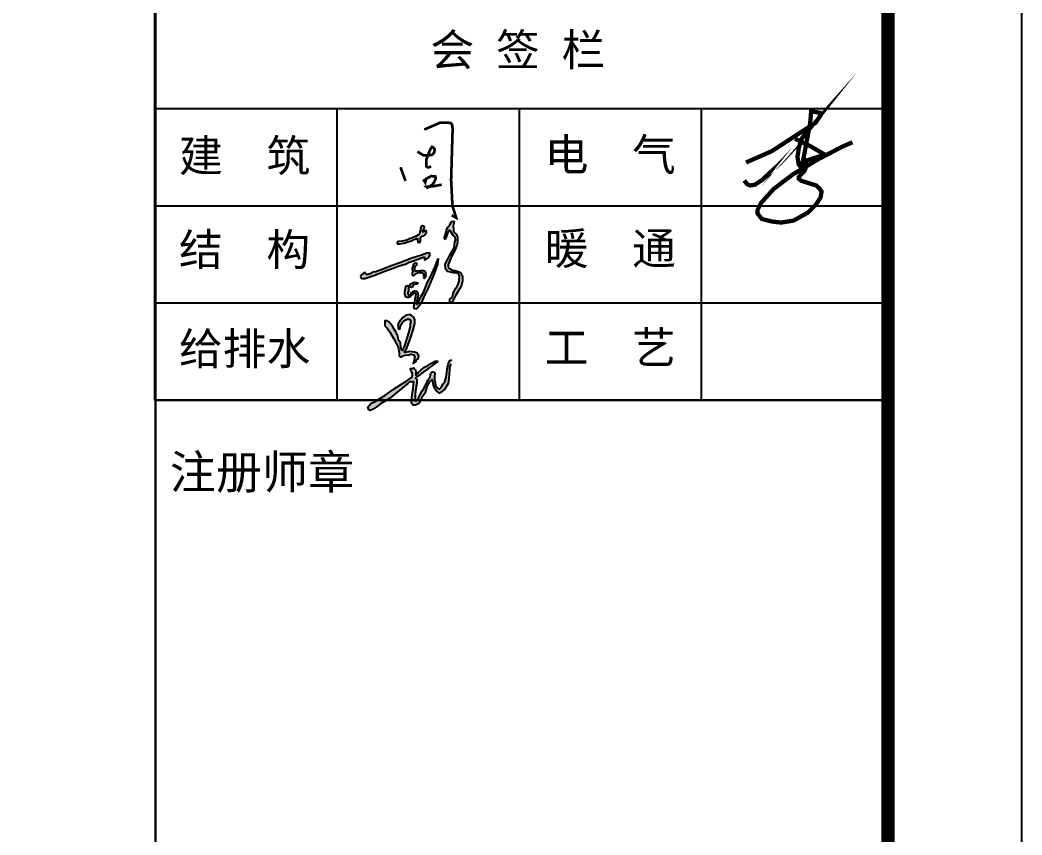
# Model space of a CAD drawing. Extents: x -17471 to 313636, y -71590 to 757901.
# Drawn here: x 118622 to 126100, y 107476 to 113562 of the extents above; entities that cross this region are included whole.
import ezdxf

# ---------------------------------------------------------------- set-up
doc = ezdxf.new("R2010")
doc.units = 0
doc.header["$LTSCALE"] = 1000
doc.header["$MEASUREMENT"] = 0
for name, color, linetype in [('PUB_TITLE', 4, 'Continuous'), ('图框', 7, 'Continuous'), ('玻璃', 155, 'Continuous')]:
    doc.layers.add(name, color=color, linetype=linetype)
doc.styles.add('宋体', font='')
doc.styles.get('宋体').set_extended_font_data('SimSun')

# ---------------------------------------------------------------- blocks, each defined once
blk = doc.blocks.new('建筑图签A1')
for points in [[(121823.4752286086, 40118.43601212373), (121815.8643213948, 40133.01253142954), (121820.3046317264, 40150.75782960655), (121829.8178970711, 40175.47471429502), (121841.8705893098, 40207.16250301061), (121858.3621171867, 40231.24535893185), (121883.1635582871, 40288.81708205865), (121887.2130741193, 40310.84224504513), (121887.6628564675, 40329.72046868598), (121886.7632917706, 40349.94728311898), (121879.1155171515, 40370.17409755198), (121861.5695814751, 40385.45698906017), (121858.4211050356, 40395.7952751564), (121856.1707185977, 40416.4711648645), (121854.8213715521, 40431.3042986123), (121856.6219756422, 40443.89000853339), (121861.1197991264, 40467.26376231296), (121854.3715892034, 40469.06142837928), (121842.6757734488, 40466.8140045535), (121828.7295712554, 40439.39516088275), (121815.2331514112, 40424.56202713402), (121804.8852080046, 40402.98662190886), (121797.2374333865, 40371.07293058654), (121789.5896587665, 40349.04845008535), (121789.5896587665, 40337.81133095642), (121795.8880863409, 40331.06905947813), (121797.2374333865, 40340.50783005545), (121807.1355944443, 40365.67924988644), (121813.4325473215, 40381.86097444223), (121822.8809260298, 40400.29012280797), (121828.4007139979, 40402.99617670105), (121834.6578500778, 40397.70623376874), (121847.6528732064, 40375.5841578832), (121855.8359625549, 40363.56149826573), (121869.3117366522, 40352.50114280825), (121872.6814175248, 40328.93629316894), (121866.4242814453, 40314.50923812577), (121861.610872969, 40270.7469209172), (121832.4458057415, 40222.06661522204), (121814.3527577654, 40185.91196075083), (121793.8707019058, 40147.71121558921), (121797.2743007918, 40113.99371583296), (121802.2469764599, 40105.71244018713), (121812.7453388809, 40093.01480268782), (121857.5008945917, 40084.73420952728), (121884.5763172698, 40083.62994844282), (121897.2837746353, 40074.24441171253), (121902.8094613869, 40058.78680398875), (121900.5988917463, 40022.35028312077), (121892.8641100507, 40000.26779137646), (121885.6808647416, 39985.36163170917), (121874.6294912375, 39970.45615452809), (121854.7387885642, 39931.81111149119), (121849.7646381985, 39901.99947464374), (121828.2163769696, 39884.88547529375), (121830.9784829984, 39870.53212865443), (121837.6087172222, 39861.14659192321), (121844.2404261432, 39861.14659192321), (121851.9752078392, 39874.94849050605), (121868.5522680967, 39910.28075029051), (121884.2400865308, 39935.25220196696), (121905.3326666271, 39967.74259329868), (121918.0755167012, 39989.25657485427), (121924.6674088244, 40023.94252113627), (121924.6674088244, 40056.43291246799), (121908.4722948889, 40085.4808483571), (121895.152838591, 40093.71980991961), (121867.2427378502, 40101.32474271396), (121852.6535681025, 40102.59211776593), (121832.9899686477, 40112.73248314859)], [(121464.9625603193, 39531.91602322646), (121460.950455422, 39560.01741275285), (121447.1704833293, 39581.23825073615), (121441.4316497431, 39612.78174889368), (121428.7943657511, 39638.58839933482), (121415.0228580185, 39663.82319786121), (121401.818462153, 39686.76325729956), (121375.9852466555, 39716.0120163709), (121360.4785458739, 39725.76282463317), (121344.4047332155, 39725.76282463317), (121344.4047332155, 39711.42620391306), (121344.4047332155, 39687.91062684451), (121361.6296983333, 39671.85111894925), (121383.4169515069, 39638.88898816054), (121412.8136610137, 39592.08877421544), (121428.4303984302, 39559.0569947986), (121444.8089279146, 39528.83682061733), (121452.4945634552, 39489.08578121849), (121452.4945634552, 39474.63185754047), (121451.5888773287, 39465.14864664805), (121459.7315881127, 39457.4689687118), (121467.8658345374, 39457.91985195038), (121483.694180862, 39466.95584532247), (121498.9554153094, 39468.48078375683), (121523.8998733978, 39472.31512414944), (121539.8890424878, 39475.50796399732), (121560.990682798, 39471.03578878009), (121569.311145063, 39461.45360351727), (121560.9906827966, 39419.92102546246), (121556.8770056264, 39407.37694055029), (121578.3002914782, 39422.83527079132), (121581.8722498463, 39437.89770355542), (121592.5796605954, 39442.25624153484), (121597.7429179521, 39464.45216034447), (121587.4248675951, 39484.66492604279), (121566.7887668819, 39491.79841208738), (121528.707627784, 39497.34830821958), (121497.3641163218, 39488.23166906555), (121490.2201995859, 39493.38566771802), (121507.2789116139, 39517.03061342985), (121526.6423248434, 39569.80487818551), (121542.6399582783, 39619.34704872501), (121555.4380650506, 39658.50424193033), (121569.0487500178, 39705.13216715214), (121569.0487500178, 39734.37726050523), (121558.1381947184, 39755.19853529149), (121544.2397216368, 39766.10037881509), (121530.3497129115, 39772.54470999074), (121510.0014003115, 39768.58206948918), (121496.6107886084, 39763.12748201006), (121478.2515997449, 39750.23881966063), (121468.3229098343, 39737.84869487677), (121459.8924108814, 39727.43805748504), (121447.9830615344, 39709.09847336915), (121442.024154685, 39694.22665791028), (121443.5138813974, 39677.37535506115), (121443.5138813974, 39667.95812707861), (121457.2430673535, 39662.70148833842), (121463.0665445025, 39695.31171025802), (121476.4740849161, 39712.77885363159), (121496.8054688061, 39730.78119174392), (121511.1186953457, 39737.72406048422), (121521.7499268884, 39737.72406048422), (121527.0655426579, 39737.31716585253), (121534.0147791975, 39732.41610170063), (121537.6967741991, 39720.97539772001), (121533.6084900955, 39706.26853954234), (121533.6084900955, 39683.39079729934), (121522.2239308427, 39635.23793364038), (121500.7921806383, 39570.16778421123), (121488.4342204044, 39534.24375377224), (121474.7473562281, 39505.0609776117), (121469.2455246183, 39507.33005667758)], [(121838.5199979045, 39403.39597146214), (121844.5296908924, 39434.34195768554), (121830.0471772249, 39429.20995333698), (121818.3748298571, 39401.21853532643), (121809.038644834, 39365.29817060568), (121808.5731052333, 39339.17260275223), (121802.6057340303, 39304.41427044757), (121791.4327836828, 39269.15740056616), (121780.843873925, 39254.17194787414), (121766.4121463927, 39226.67173599359), (121753.3431802304, 39215.48030079529), (121743.5414556102, 39220.37403351255), (121735.3733517588, 39225.97158397083), (121724.0649717101, 39243.72831901909), (121719.8581866198, 39264.17569062766), (121715.0419678711, 39276.20290939417), (121715.642937168, 39308.67749976926), (121718.0468143658, 39331.53324770835), (121714.432534215, 39342.35811116733), (121699.382908673, 39343.56046647207), (121689.1495018797, 39333.93795831782), (121683.8508148217, 39307.5484588137), (121665.9740942703, 39282.03873148375), (121658.3138517956, 39262.05690597557), (121634.3089372637, 39214.79481164274), (121624.5156769985, 39202.65028992389), (121610.3294158014, 39179.7065647645), (121593.781599191, 39143.26566816867), (121588.7114497568, 39135.50534445421), (121580.949635006, 39129.43491645158), (121574.5336529152, 39127.40777473432), (121569.1249292255, 39129.43491645251), (121571.1563747437, 39157.17339995411), (121571.1563747423, 39176.36709621549), (121573.2216776856, 39202.41201829445), (121580.3909874903, 39244.72172843014), (121583.4974062615, 39266.430106828), (121582.7186854789, 39286.58788676468), (121574.4828667785, 39296.43400368002), (121583.8698379393, 39306.82631248702), (121598.9533209126, 39316.07858318743), (121631.8712026435, 39342.79433153943), (121656.2146914336, 39358.89416232054), (121677.815728771, 39376.02405970731), (121694.2789018149, 39388.01095556375), (121708.3381976546, 39399.31602800266), (121727.1967835524, 39412.67756789923), (121736.4567893664, 39417.12774881256), (121738.1835180554, 39424.23924055231), (121730.3624528134, 39425.21432137956), (121721.567986595, 39425.21432137863), (121709.3454560661, 39420.33158581239), (121688.336923671, 39408.1247468982), (121664.8737280304, 39392.9889998315), (121641.9014648856, 39378.34445880634), (121626.7502670693, 39368.09144725744), (121615.5096018794, 39358.81351653953), (121594.0101368087, 39339.7737804018), (121575.6424835944, 39320.67539279443), (121576.3111677426, 39328.27442495153), (121576.3111677417, 39339.43286869303), (121572.5868509607, 39358.65222497471), (121565.1466817544, 39367.94848428109), (121560.7960026036, 39375.38989058696), (121547.900528165, 39370.33450196312), (121535.9785098666, 39368.56799052004), (121538.4585662666, 39351.83032490873), (121545.2893018196, 39341.29505312444), (121550.249414626, 39327.03541246709), (121549.0051542469, 39304.09901874606), (121541.7681295881, 39300.68257013802), (121519.836982368, 39283.78361295164), (121506.0570102665, 39273.76887304523), (121477.2358769933, 39258.1199254999), (121407.5826888354, 39211.7632633634), (121343.6260124319, 39167.42641150021), (121267.7176649342, 39120.74716623594), (121240.1661851029, 39107.2353319265), (121218.6243982636, 39081.20873844252), (121225.6328852982, 39060.18951491547), (121234.6558891372, 39054.6872731112), (121257.6958670476, 39065.69542244171), (121279.2545825848, 39081.07310688124), (121311.8169613774, 39105.47212186363), (121353.5462381341, 39130.89020624851), (121378.9900931525, 39146.13959061076), (121424.7822608622, 39183.75718249754), (121477.2951274761, 39225.50603786018), (121515.4270526902, 39258.56714299881), (121529.0969881774, 39270.06649847981), (121549.6551271449, 39270.06396623981), (121560.0257461774, 39269.34801787046), (121558.586805603, 39248.50474876073), (121555.7089244523, 39221.91363481526), (121552.8310433039, 39206.09973000363), (121548.5142215774, 39174.47558604088), (121546.3558107163, 39149.32143330016), (121544.9168701419, 39110.50881755632), (121557.1478650281, 39095.41705905367), (121574.4151519286, 39094.69857844525), (121599.5966119864, 39107.63489512169), (121608.2302554385, 39128.47816421558), (121621.9001908894, 39152.91383634043), (121642.0453589442, 39183.10101907142), (121658.7455339702, 39231.64244877455), (121675.9704990857, 39268.18598545716), (121699.1712997654, 39286.29096365721), (121706.4167887764, 39256.59865278565), (121712.9428075026, 39224.01042516623), (121725.9948449517, 39208.80136370846), (121739.7663526866, 39195.04026061763), (121752.818390138, 39185.6266983552), (121771.2283651405, 39197.13705096395), (121790.7894926006, 39212.07851505467), (121802.2925528432, 39232.76782402769), (121816.6734942356, 39256.90290732217), (121821.2781040766, 39292.53368036357), (121828.201947547, 39363.13906306029), (121828.201947547, 39378.17217008584)]]:
    blk.add_hatch(color=256).paths.add_polyline_path(points)
h = blk.add_hatch(color=256)
h.paths.add_polyline_path([(121294.9534942238, 40077.54013541529), (121338.0786939482, 40092.97442284507), (121413.792776987, 40120.35098131282), (121452.3746458082, 40137.35773859175), (121499.468173766, 40149.82770785132), (121526.1369592473, 40164.00118611754), (121558.4747850657, 40174.77118796764), (121578.3326235157, 40182.14125500341), (121613.6507448214, 40194.80247059466), (121630.7469507591, 40201.55629944337), (121640.2952344157, 40203.54313635176), (121641.8825657112, 40193.21229274852), (121637.5093060215, 40182.88144914435), (121646.2558254004, 40180.49795317465), (121651.4308493668, 40182.48479008304), (121666.1460583615, 40192.81563368627), (121674.495744918, 40203.93979541307), (121683.2422642987, 40219.83449068108), (121675.6862433883, 40233.74234903885), (121658.1932046283, 40230.9621940069), (121618.817670159, 40217.05433564821), (121545.6384580121, 40192.41897462496), (121456.4158617058, 40159.36169173197), (121400.4138417863, 40137.87835361065), (121317.9050089978, 40107.39935461992), (121270.3984509273, 40089.91448150763), (121263.7413778431, 40091.37716179901), (121240.3282412435, 40078.66282222421), (121224.5440132148, 40075.1035154639), (121221.0777999787, 40071.95857575817), (121202.1998956492, 40072.01878293791), (121200.6287616123, 40080.53632797209), (121197.0410689414, 40086.36579954346), (121187.1769387522, 40083.00128071384), (121182.0100134131, 40078.07137523034), (121165.8613470779, 40065.29682847766), (121163.1726022302, 40057.67530793046), (121165.634585463, 40047.36571391953), (121174.6078664567, 40041.3131216271), (121196.3688827301, 40041.3131216271), (121255.0434502386, 40060.81670603716)])
h.paths.add_polyline_path([(121616.1370239435, 40353.03756191024), (121623.9845954985, 40356.83769738769), (121634.9096460934, 40359.93305471075), (121642.6681327289, 40365.3764920151), (121648.9526688759, 40369.35724902993), (121651.2607781566, 40375.01672385914), (121655.4558680071, 40380.25120683761), (121656.7111555119, 40391.77556922568), (121649.7949262983, 40401.20330514388), (121643.0811628108, 40397.84941111134), (121636.5860623079, 40390.30934733526), (121629.661734466, 40385.69818574098), (121625.758195261, 40393.84740450421), (121629.0705345445, 40398.60731324648), (121632.8040025397, 40405.85342432374), (121637.3554320685, 40414.13722384071), (121639.8417111877, 40421.17438059115), (121639.8417111877, 40428.2150789397), (121637.7765607787, 40433.18394201064), (121626.7867211504, 40434.42704317813), (121619.5384481461, 40433.59830906616), (121617.0521690263, 40429.6635928359), (121614.5658899047, 40422.83184881324), (121611.869046431, 40416.20551752021), (121610.8324219114, 40406.06237865148), (121609.3827673094, 40397.77857913451), (121606.0704280268, 40384.94382520394), (121604.4102090709, 40375.83129157593), (121598.8140563923, 40368.37976776996), (121591.5657833875, 40365.68815270627), (121579.3368535135, 40357.40435319023), (121552.2307420657, 40345.88707400022), (121528.5179561893, 40337.29515539111), (121513.786549937, 40330.58736732604), (121499.1928203781, 40324.69060537872), (121474.6458757115, 40319.29675045611), (121447.3696930516, 40317.34887113424), (121436.4608397135, 40313.06707822533), (121438.0157764931, 40301.7764613554), (121455.1605742029, 40299.82858203353), (121489.4015778513, 40305.27910253593), (121516.8316344623, 40314.62184008399), (121544.2535924446, 40322.71793486552), (121561.0825436222, 40332.05713081454), (121577.6766345571, 40338.29034464435), (121585.9777293392, 40341.78236102873), (121589.5735206404, 40338.14159749636), (121588.7150659608, 40329.56030368341), (121590.43197532, 40318.83634261695), (121595.153476059, 40310.89961977956), (121600.8873054315, 40309.7556833774), (121608.3542414205, 40313.12020220702), (121611.2454519933, 40319.61549434533), (121611.2454519933, 40332.84336573911), (121611.6179889287, 40344.71834640672)])
h.paths.add_polyline_path([(121568.7276494512, 40095.11354849768), (121567.8853920293, 40107.33206424491), (121567.6424331567, 40123.58800258582), (121574.6801418071, 40133.77718223912), (121587.071044262, 40146.15152833053), (121585.1273732879, 40154.88511089051), (121570.0720218751, 40157.07027732955), (121559.6247903924, 40148.33669477051), (121553.3159583579, 40130.62515933534), (121548.9426986678, 40115.33961905727), (121550.1008026223, 40091.75611286705), (121548.5701617319, 40079.25072762092), (121546.7398715648, 40069.48653981836), (121553.4617336802, 40064.91079421157), (121562.3135352391, 40064.91079421157), (121573.3033748674, 40073.45313043801), (121581.5477792458, 40082.30004415849), (121595.8985499335, 40085.96205728316), (121616.047939023, 40086.57121227217), (121623.3771983176, 40084.4356282158), (121631.9293506015, 40079.55530511403), (121635.5899309344, 40068.57280733717), (121632.8444956844, 40056.67657707819), (121635.5899309344, 40045.38950180729), (121641.6962972428, 40044.47222772708), (121649.333304442, 40049.35255082791), (121652.6942354995, 40069.18196232432), (121648.1104114549, 40090.84238038493), (121634.3670379478, 40099.08013911733), (121610.5570685235, 40098.77556162329), (121581.5477792458, 40097.55371004903)], flags=17)
h.paths.add_polyline_path([(121559.001195956, 39993.96194611026), (121568.0068714661, 39996.56856280287), (121589.3548576557, 39999.17517949642), (121589.8326767697, 40010.0762205003), (121580.8189026313, 40012.92012431101), (121563.9818528239, 40013.15741142818), (121556.6282976405, 40010.0762205003), (121544.2940855897, 40003.91383864639), (121533.6200924949, 40000.8326477185), (121530.5345148249, 39991.82990365197), (121534.0898129805, 39979.97971417756), (121539.783149207, 39973.81733232272), (121548.5620631021, 39974.52919367516), (121550.9349614163, 39981.63718240151)], flags=17)
h.paths.add_polyline_path([(121516.7749440591, 39933.9743461935), (121522.3063077042, 39950.12757817005), (121522.3063077042, 39971.80924582203), (121519.755239551, 39986.68750224264), (121508.2713835505, 39990.08743705881), (121501.8896638541, 39983.28756742647), (121499.3304970725, 39965.85935989303), (121494.6575881084, 39945.45266779793), (121494.6575881084, 39925.04951729999), (121501.735789903, 39905.56009928418), (121506.4248961257, 39899.11793112756), (121522.8327185926, 39900.29020031916), (121534.5514348368, 39905.56009928418), (121543.9215486534, 39918.43735240215), (121553.2997610993, 39924.8795205597), (121560.3293711208, 39930.14587792569), (121568.533282354, 39937.17240987999), (121578.4945960916, 39927.80488114154), (121576.7371935877, 39906.14446308186), (121570.8818847798, 39891.50703537652), (121569.7075835662, 39865.74898754341), (121564.4353760513, 39842.33193649539), (121560.3293711208, 39827.11014499424), (121565.0184773435, 39814.81371407399), (121577.3202948789, 39813.64498648142), (121590.8045122572, 39825.3535120059), (121613.0676435302, 39852.2838290306), (121636.5050760186, 39904.97219389213), (121667.2312746551, 39972.29444485439), (121710.4455592968, 40071.92670136971), (121737.0414571143, 40148.97772414704), (121741.6900701923, 40191.49107574766), (121721.0871578753, 40131.70888855962), (121687.2591843102, 40060.20400945006), (121663.5463984343, 40014.00031193534), (121632.2209012476, 39938.06135116985), (121615.5053308764, 39910.65645990988), (121595.2587582371, 39868.31664664952), (121582.8840530403, 39848.08349289281), (121584.0097624795, 39866.44314090164), (121588.5045016049, 39894.54572711793), (121594.133048798, 39914.02806193662), (121592.2541668573, 39929.01610791964), (121584.7548363525, 39945.50225018059), (121575.0688760015, 39951.8310871767), (121564.0061487113, 39950.12757817005), (121547.4120577769, 39939.07779001632), (121539.7507546893, 39928.02446026356), (121528.6880274005, 39914.42117939984), (121518.054527449, 39917.39612236434)])
for p, q in [((121828.7295712554, 40439.39516088275), (121842.6757734488, 40466.81400455257)), ((121842.6757734488, 40466.81400455257), (121854.3715892034, 40469.06142837928)), ((121854.3715892034, 40469.06142837928), (121861.1197991264, 40467.26376231202)), ((121861.1197991264, 40467.26376231202), (121856.6219756422, 40443.89000853432)), ((121606.0704280268, 40384.94382520301), (121604.4102090709, 40375.831291575)), ((121609.3827673099, 40397.77857913451), (121606.0704280268, 40384.94382520301)), ((121610.8324219114, 40406.06237865148), (121609.3827673099, 40397.77857913451)), ((121611.869046431, 40416.20551752021), (121610.8324219114, 40406.06237865148)), ((121614.5658899052, 40422.83184881417), (121611.869046431, 40416.20551752021)), ((121617.0521690263, 40429.66359283497), (121614.5658899052, 40422.83184881417)), ((121619.5384481461, 40433.59830906616), (121617.0521690263, 40429.66359283497)), ((121626.7867211504, 40434.4270431772), (121619.5384481461, 40433.59830906616)), ((121625.758195261, 40393.84740450421), (121629.0705345445, 40398.60731324648)), ((121629.661734466, 40385.69818574098), (121625.758195261, 40393.84740450421)), ((121637.7765607787, 40433.18394201064), (121626.7867211504, 40434.4270431772)), ((121629.0705345445, 40398.60731324648), (121632.8040025397, 40405.85342432374)), ((121636.5860623079, 40390.30934733526), (121629.661734466, 40385.69818574098)), ((121632.8040025397, 40405.85342432374), (121637.3554320685, 40414.13722384071)), ((121643.0811628108, 40397.84941111134), (121636.5860623079, 40390.30934733526)), ((121637.3554320685, 40414.13722384071), (121639.8417111877, 40421.17438059115)), ((121639.8417111877, 40428.2150789397), (121637.7765607787, 40433.18394201064)), ((121639.8417111877, 40421.17438059115), (121639.8417111877, 40428.2150789397)), ((121649.7949262983, 40401.20330514295), (121643.0811628108, 40397.84941111134)), ((121656.7111555119, 40391.77556922568), (121649.7949262983, 40401.20330514295)), ((121655.4558680071, 40380.25120683761), (121656.7111555119, 40391.77556922568)), ((121797.2374333865, 40371.07293058561), (121804.8852080046, 40402.98662190793)), ((121804.8852080046, 40402.98662190793), (121815.2331514112, 40424.56202713402)), ((121813.4325473211, 40381.8609744413), (121807.1355944439, 40365.67924990041)), ((121822.8809260298, 40400.29012280797), (121813.4325473211, 40381.8609744413)), ((121815.2331514112, 40424.56202713402), (121828.7295712554, 40439.39516088275)), ((121828.4007139979, 40402.99617670105), (121822.8809260298, 40400.29012280797)), ((121834.6578500778, 40397.70623376874), (121828.4007139979, 40402.99617670105)), ((121847.6528732055, 40375.5841578832), (121834.6578500778, 40397.70623376874)), ((121856.6219756422, 40443.89000853432), (121854.8213715521, 40431.3042986123)), ((121854.8213715521, 40431.3042986123), (121856.1707185977, 40416.47116486357)), ((121856.1707185977, 40416.47116486357), (121858.4211050356, 40395.7952751564)), ((121858.4211050356, 40395.7952751564), (121861.5695814751, 40385.45698906017)), ((121861.5695814751, 40385.45698906017), (121879.1155171515, 40370.17409755198)), ((121447.3696930516, 40317.34887113424), (121436.4608397135, 40313.06707822533)), ((121436.4608397135, 40313.06707822533), (121438.0157764931, 40301.7764613554)), ((121474.6458757115, 40319.29675045611), (121447.3696930516, 40317.34887113424)), ((121499.1928203781, 40324.69060537872), (121474.6458757115, 40319.29675045611)), ((121489.4015778513, 40305.27910253593), (121516.8316344623, 40314.62184008305)), ((121513.786549937, 40330.58736732604), (121499.1928203781, 40324.69060537872)), ((121528.5179561889, 40337.29515539018), (121513.786549937, 40330.58736732604)), ((121516.8316344623, 40314.62184008305), (121544.2535924446, 40322.71793486552)), ((121552.2307420648, 40345.88707399929), (121528.5179561889, 40337.29515539018)), ((121544.2535924446, 40322.71793486552), (121561.0825436222, 40332.05713081361)), ((121579.3368535135, 40357.40435319023), (121552.2307420648, 40345.88707399929)), ((121561.0825436222, 40332.05713081361), (121577.6766345575, 40338.29034464435)), ((121577.6766345575, 40338.29034464435), (121585.9777293392, 40341.7823610278)), ((121591.5657833875, 40365.68815270627), (121579.3368535135, 40357.40435319023)), ((121585.9777293392, 40341.7823610278), (121589.5735206404, 40338.14159749636)), ((121589.5735206404, 40338.14159749636), (121588.7150659608, 40329.56030368341)), ((121588.7150659608, 40329.56030368341), (121590.43197532, 40318.83634261602)), ((121590.43197532, 40318.83634261602), (121595.153476059, 40310.89961977956)), ((121598.8140563923, 40368.37976776903), (121591.5657833875, 40365.68815270627)), ((121595.153476059, 40310.89961977956), (121600.8873054315, 40309.7556833774)), ((121604.4102090709, 40375.831291575), (121598.8140563923, 40368.37976776903)), ((121600.8873054315, 40309.7556833774), (121608.3542414205, 40313.12020220609)), ((121608.3542414205, 40313.12020220609), (121611.2454519933, 40319.61549434533)), ((121611.2454519933, 40332.84336574098), (121611.6179889287, 40344.71834640672)), ((121611.2454519933, 40319.61549434533), (121611.2454519933, 40332.84336574098)), ((121611.6179889287, 40344.71834640672), (121616.1370239435, 40353.03756191024)), ((121616.1370239435, 40353.03756191024), (121623.9845954985, 40356.83769738769)), ((121623.9845954985, 40356.83769738769), (121634.9096460934, 40359.93305470982)), ((121634.9096460934, 40359.93305470982), (121642.6681327289, 40365.3764920151)), ((121642.6681327289, 40365.3764920151), (121648.9526688759, 40369.357249029)), ((121648.9526688759, 40369.357249029), (121651.2607781566, 40375.01672385914)), ((121651.2607781566, 40375.01672385914), (121655.4558680071, 40380.25120683761)), ((121789.5896587665, 40349.04845008535), (121797.2374333865, 40371.07293058561)), ((121789.5896587665, 40337.81133095549), (121789.5896587665, 40349.04845008535)), ((121795.8880863409, 40331.06905947813), (121789.5896587665, 40337.81133095549)), ((121797.2374333865, 40340.50783005545), (121795.8880863409, 40331.06905947813)), ((121807.1355944439, 40365.67924990041), (121797.2374333865, 40340.50783005545)), ((121855.8359625549, 40363.56149826573), (121847.6528732055, 40375.5841578832)), ((121869.3117366522, 40352.50114280825), (121855.8359625549, 40363.56149826573)), ((121861.610872969, 40270.7469209172), (121866.4242814453, 40314.50923812577)), ((121866.4242814453, 40314.50923812577), (121872.6814175248, 40328.93629316894)), ((121872.6814175248, 40328.93629316894), (121869.3117366522, 40352.50114280825)), ((121879.1155171515, 40370.17409755198), (121886.7632917706, 40349.94728311898)), ((121887.2130741188, 40310.8422450442), (121883.1635582871, 40288.81708205865)), ((121886.7632917706, 40349.94728311898), (121887.6628564675, 40329.72046868505)), ((121887.6628564675, 40329.72046868505), (121887.2130741188, 40310.8422450442)), ((121438.0157764931, 40301.7764613554), (121455.1605742029, 40299.82858203353)), ((121455.1605742029, 40299.82858203353), (121489.4015778513, 40305.27910253593)), ((121675.6862433883, 40233.74234903885), (121658.1932046288, 40230.96219400597)), ((121683.2422642987, 40219.83449068108), (121675.6862433883, 40233.74234903885)), ((121832.4458057415, 40222.06661522111), (121861.610872969, 40270.7469209172)), ((121883.1635582871, 40288.81708205865), (121858.3621171867, 40231.24535893092)), ((121456.4158617076, 40159.36169173197), (121400.4138417873, 40137.87835360972)), ((121545.6384580131, 40192.41897462403), (121456.4158617076, 40159.36169173197)), ((121499.468173766, 40149.82770785132), (121526.1369592473, 40164.00118611661)), ((121526.1369592473, 40164.00118611661), (121558.4747850657, 40174.77118796764)), ((121618.8176701604, 40217.05433564821), (121545.6384580131, 40192.41897462403)), ((121558.4747850657, 40174.77118796764), (121578.332623512, 40182.14125500155)), ((121570.0720218751, 40157.07027732955), (121559.6247903924, 40148.33669477051)), ((121585.1273732879, 40154.88511089051), (121570.0720218751, 40157.07027732955)), ((121578.332623512, 40182.14125500155), (121613.6507448223, 40194.80247059373)), ((121613.6507448223, 40194.80247059373), (121630.7469507591, 40201.55629944337)), ((121658.1932046288, 40230.96219400597), (121618.8176701604, 40217.05433564821)), ((121630.7469507591, 40201.55629944337), (121640.2952344157, 40203.54313635176)), ((121641.8825657112, 40193.21229274852), (121637.5093060215, 40182.88144914435)), ((121637.5093060215, 40182.88144914435), (121646.2558254004, 40180.49795317465)), ((121640.2952344157, 40203.54313635176), (121641.8825657112, 40193.21229274852)), ((121646.2558254004, 40180.49795317465), (121651.4308493668, 40182.48479008304)), ((121651.4308493668, 40182.48479008304), (121666.1460583615, 40192.81563368627)), ((121666.1460583615, 40192.81563368627), (121674.495744918, 40203.93979541307)), ((121674.495744918, 40203.93979541307), (121683.2422642987, 40219.83449068108)), ((121721.0871578753, 40131.70888855869), (121741.6900701923, 40191.49107574673)), ((121741.6900701923, 40191.49107574673), (121737.0414571143, 40148.97772414704)), ((121793.8707019058, 40147.71121558921), (121814.3527577654, 40185.91196074804)), ((121814.3527577654, 40185.91196074804), (121832.4458057415, 40222.06661522111)), ((121829.8178970697, 40175.47471429502), (121820.3046317264, 40150.75782960655)), ((121841.8705893098, 40207.16250301061), (121829.8178970697, 40175.47471429502)), ((121858.3621171867, 40231.24535893092), (121841.8705893098, 40207.16250301061)), ((121187.1769387522, 40083.00128071384), (121182.0100134141, 40078.07137523034)), ((121197.0410689414, 40086.36579954346), (121187.1769387522, 40083.00128071384)), ((121200.6287616123, 40080.53632797209), (121197.0410689414, 40086.36579954346)), ((121263.7413778431, 40091.37716179901), (121240.3282412435, 40078.66282222421)), ((121270.3984509273, 40089.91448150763), (121263.7413778431, 40091.37716179901)), ((121317.9050089689, 40107.39935462085), (121270.3984509273, 40089.91448150763)), ((121294.9534942247, 40077.54013541529), (121338.0786939454, 40092.97442284228)), ((121400.4138417873, 40137.87835360972), (121317.9050089689, 40107.39935462085)), ((121338.0786939454, 40092.97442284228), (121413.792776987, 40120.35098131282)), ((121413.792776987, 40120.35098131282), (121452.3746458082, 40137.35773859175)), ((121452.3746458082, 40137.35773859175), (121499.468173766, 40149.82770785132)), ((121550.1008026223, 40091.75611286705), (121548.5701617319, 40079.25072761999)), ((121553.3159583579, 40130.62515933534), (121548.9426986678, 40115.33961905727)), ((121548.9426986678, 40115.33961905727), (121550.1008026223, 40091.75611286705)), ((121559.6247903924, 40148.33669477051), (121553.3159583579, 40130.62515933534)), ((121567.6424331567, 40123.58800258582), (121574.6801418071, 40133.77718223912)), ((121567.8853920293, 40107.33206424398), (121567.6424331567, 40123.58800258582)), ((121568.7276494512, 40095.11354849768), (121567.8853920293, 40107.33206424398)), ((121581.5477792458, 40097.5537100481), (121568.7276494512, 40095.11354849768)), ((121573.3033748674, 40073.45313043801), (121581.5477792458, 40082.30004415849)), ((121574.6801418071, 40133.77718223912), (121587.071044262, 40146.15152833053)), ((121610.5570685235, 40098.77556162329), (121581.5477792458, 40097.5537100481)), ((121581.5477792458, 40082.30004415849), (121595.8985499335, 40085.96205728316)), ((121587.071044262, 40146.15152833053), (121585.1273732879, 40154.88511089051)), ((121595.8985499335, 40085.96205728316), (121616.047939023, 40086.57121227124)), ((121634.3670379478, 40099.0801391164), (121610.5570685235, 40098.77556162329)), ((121616.047939023, 40086.57121227124), (121623.3771983176, 40084.43562821487)), ((121623.3771983176, 40084.43562821487), (121631.9293506015, 40079.55530511403)), ((121648.1104114549, 40090.84238038493), (121634.3670379478, 40099.0801391164)), ((121652.6942354995, 40069.18196232525), (121648.1104114549, 40090.84238038493)), ((121687.2591843102, 40060.20400945006), (121721.0871578753, 40131.70888855869)), ((121737.0414571143, 40148.97772414704), (121710.4455592968, 40071.92670136971)), ((121797.2743007918, 40113.99371583296), (121793.8707019058, 40147.71121558921)), ((121802.2469764599, 40105.71244018619), (121797.2743007918, 40113.99371583296)), ((121812.7453388809, 40093.01480268782), (121802.2469764599, 40105.71244018619)), ((121857.5008945917, 40084.73420952728), (121812.7453388809, 40093.01480268782)), ((121820.3046317264, 40150.75782960655), (121815.8643213948, 40133.01253142861)), ((121815.8643213948, 40133.01253142861), (121823.4752286086, 40118.43601212279)), ((121823.4752286086, 40118.43601212279), (121832.9899686477, 40112.73248314859)), ((121832.9899686477, 40112.73248314859), (121852.6535681025, 40102.592117765)), ((121852.6535681025, 40102.592117765), (121867.2427378502, 40101.32474271396)), ((121884.5763172698, 40083.62994844282), (121857.5008945917, 40084.73420952728)), ((121867.2427378502, 40101.32474271396), (121895.152838591, 40093.71980991961)), ((121897.2837746353, 40074.2444117116), (121884.5763172698, 40083.62994844282)), ((121895.152838591, 40093.71980991961), (121908.4722948889, 40085.48084835616)), ((121908.4722948889, 40085.48084835616), (121924.6674088244, 40056.43291246799)), ((121165.8613470779, 40065.29682847673), (121163.1726022302, 40057.67530793046)), ((121163.1726022302, 40057.67530793046), (121165.634585463, 40047.36571391953)), ((121165.634585463, 40047.36571391953), (121174.6078664567, 40041.31312162617)), ((121182.0100134141, 40078.07137523034), (121165.8613470779, 40065.29682847673)), ((121174.6078664567, 40041.31312162617), (121196.3688827301, 40041.31312162617)), ((121196.3688827301, 40041.31312162617), (121255.0434502386, 40060.81670603716)), ((121202.1998956492, 40072.01878293698), (121200.6287616123, 40080.53632797209)), ((121221.0777999787, 40071.95857575817), (121202.1998956492, 40072.01878293698)), ((121224.5440132148, 40075.1035154639), (121221.0777999787, 40071.95857575817)), ((121240.3282412435, 40078.66282222421), (121224.5440132148, 40075.1035154639)), ((121255.0434502386, 40060.81670603716), (121294.9534942247, 40077.54013541529)), ((121544.2940855897, 40003.91383864546), (121556.6282976414, 40010.0762205003)), ((121548.5701617319, 40079.25072761999), (121546.7398715648, 40069.48653981836)), ((121546.7398715648, 40069.48653981836), (121553.4617336802, 40064.91079421157)), ((121553.4617336802, 40064.91079421157), (121562.3135352391, 40064.91079421157)), ((121556.6282976414, 40010.0762205003), (121563.9818528239, 40013.15741142818)), ((121562.3135352391, 40064.91079421157), (121573.3033748674, 40073.45313043801)), ((121563.9818528239, 40013.15741142818), (121580.8189026313, 40012.92012431008)), ((121580.8189026313, 40012.92012431008), (121589.8326767697, 40010.0762205003)), ((121589.8326767697, 40010.0762205003), (121589.3548576557, 39999.17517949549)), ((121631.9293506015, 40079.55530511403), (121635.5899309344, 40068.57280733717)), ((121632.2209012476, 39938.06135116985), (121663.5463984343, 40014.0003119344)), ((121635.5899309344, 40068.57280733717), (121632.8444956844, 40056.67657707819)), ((121632.8444956844, 40056.67657707819), (121635.5899309344, 40045.38950180729)), ((121635.5899309344, 40045.38950180729), (121641.6962972428, 40044.47222772708)), ((121641.6962972428, 40044.47222772708), (121649.333304442, 40049.35255082791)), ((121649.333304442, 40049.35255082791), (121652.6942354995, 40069.18196232525)), ((121663.5463984343, 40014.0003119344), (121687.2591843102, 40060.20400945006)), ((121710.4455592968, 40071.92670136971), (121667.2312746546, 39972.29444485345)), ((121892.8641100507, 40000.26779137646), (121900.5988917463, 40022.35028311984)), ((121902.8094613869, 40058.78680398782), (121897.2837746353, 40074.2444117116)), ((121900.5988917463, 40022.35028311984), (121902.8094613869, 40058.78680398782)), ((121924.6674088244, 40023.94252113534), (121918.0755167007, 39989.25657485427)), ((121924.6674088244, 40056.43291246799), (121924.6674088244, 40023.94252113534)), ((121494.6575881084, 39945.452667797), (121499.3304970725, 39965.85935989303)), ((121494.6575881084, 39925.04951729999), (121494.6575881084, 39945.452667797)), ((121499.3304970725, 39965.85935989303), (121501.8896638541, 39983.28756742647)), ((121501.8896638541, 39983.28756742647), (121508.2713835505, 39990.08743705881)), ((121508.2713835505, 39990.08743705881), (121519.755239551, 39986.68750224264)), ((121522.3063077042, 39950.12757816912), (121516.7749440591, 39933.9743461935)), ((121516.7749440591, 39933.9743461935), (121518.054527449, 39917.39612236434)), ((121519.755239551, 39986.68750224264), (121522.3063077042, 39971.80924582203)), ((121522.3063077042, 39971.80924582203), (121522.3063077042, 39950.12757816912)), ((121530.5345148249, 39991.82990365197), (121533.6200924949, 40000.8326477185)), ((121534.0898129805, 39979.97971417756), (121530.5345148249, 39991.82990365197)), ((121533.6200924949, 40000.8326477185), (121544.2940855897, 40003.91383864546)), ((121539.783149207, 39973.81733232272), (121534.0898129805, 39979.97971417756)), ((121539.7507546893, 39928.0244602645), (121547.4120577769, 39939.07779001632)), ((121548.5620631021, 39974.52919367516), (121539.783149207, 39973.81733232272)), ((121547.4120577769, 39939.07779001632), (121564.0061487113, 39950.12757816912)), ((121550.9349614163, 39981.63718240058), (121548.5620631021, 39974.52919367516)), ((121559.001195956, 39993.96194611026), (121550.9349614163, 39981.63718240058)), ((121568.0068714661, 39996.56856280287), (121559.001195956, 39993.96194611026)), ((121568.533282354, 39937.17240987999), (121560.3293711208, 39930.14587792569)), ((121564.0061487113, 39950.12757816912), (121575.0688760015, 39951.8310871767)), ((121589.3548576557, 39999.17517949549), (121568.0068714661, 39996.56856280287)), ((121578.4945960916, 39927.8048811406), (121568.533282354, 39937.17240987999)), ((121575.0688760015, 39951.8310871767), (121584.7548363525, 39945.50225018059)), ((121584.7548363525, 39945.50225018059), (121592.2541668573, 39929.01610791964)), ((121615.5053308774, 39910.65645990988), (121632.2209012476, 39938.06135116985)), ((121667.2312746546, 39972.29444485345), (121636.5050760172, 39904.97219388933)), ((121854.7387885642, 39931.81111149119), (121874.6294912365, 39970.45615452809)), ((121884.2400865308, 39935.25220196509), (121868.5522680967, 39910.28075028957)), ((121874.6294912365, 39970.45615452809), (121885.6808647416, 39985.36163170917)), ((121905.3326666267, 39967.74259329775), (121884.2400865308, 39935.25220196509)), ((121885.6808647416, 39985.36163170917), (121892.8641100507, 40000.26779137646)), ((121918.0755167007, 39989.25657485427), (121905.3326666267, 39967.74259329775)), ((121501.735789903, 39905.56009928418), (121494.6575881084, 39925.04951729999)), ((121506.4248961257, 39899.11793112663), (121501.735789903, 39905.56009928418)), ((121522.8327185926, 39900.29020031822), (121506.4248961257, 39899.11793112663)), ((121518.054527449, 39917.39612236434), (121528.6880274005, 39914.42117939984)), ((121534.5514348368, 39905.56009928418), (121522.8327185926, 39900.29020031822)), ((121528.6880274005, 39914.42117939984), (121539.7507546893, 39928.0244602645)), ((121543.9215486534, 39918.43735240122), (121534.5514348368, 39905.56009928418)), ((121553.2997610993, 39924.87952055877), (121543.9215486534, 39918.43735240122)), ((121560.3293711208, 39930.14587792569), (121553.2997610993, 39924.87952055877)), ((121564.4353760518, 39842.33193649446), (121569.7075835662, 39865.74898754341)), ((121569.7075835662, 39865.74898754341), (121570.8818847798, 39891.50703537652)), ((121570.8818847798, 39891.50703537652), (121576.7371935877, 39906.14446308093)), ((121576.7371935877, 39906.14446308093), (121578.4945960916, 39927.8048811406)), ((121582.8840530403, 39848.08349289281), (121595.2587582371, 39868.31664664952)), ((121584.0097624795, 39866.44314090164), (121582.8840530403, 39848.08349289281)), ((121588.5045016049, 39894.54572711793), (121584.0097624795, 39866.44314090164)), ((121594.133048798, 39914.02806193662), (121588.5045016049, 39894.54572711793)), ((121592.2541668573, 39929.01610791964), (121594.133048798, 39914.02806193662)), ((121595.2587582371, 39868.31664664952), (121615.5053308774, 39910.65645990988)), ((121636.5050760172, 39904.97219388933), (121613.0676435302, 39852.2838290306)), ((121828.2163769691, 39884.88547529282), (121849.7646381985, 39901.99947464374)), ((121830.9784829984, 39870.5321286535), (121828.2163769691, 39884.88547529282)), ((121837.6087172222, 39861.14659192321), (121830.9784829984, 39870.5321286535)), ((121844.2404261432, 39861.14659192321), (121837.6087172222, 39861.14659192321)), ((121851.9752078392, 39874.94849050512), (121844.2404261432, 39861.14659192321)), ((121849.7646381985, 39901.99947464374), (121854.7387885642, 39931.81111149119)), ((121868.5522680967, 39910.28075028957), (121851.9752078392, 39874.94849050512)), ((121560.3293711208, 39827.1101449933), (121564.4353760518, 39842.33193649446)), ((121565.0184773435, 39814.81371407399), (121560.3293711208, 39827.1101449933)), ((121577.3202948789, 39813.64498648142), (121565.0184773435, 39814.81371407399)), ((121590.8045122572, 39825.3535120059), (121577.3202948789, 39813.64498648142)), ((121613.0676435302, 39852.2838290306), (121590.8045122572, 39825.3535120059))]:
    blk.add_line(p, q)
at = {"const_width": 32.00000000006185}
for points in [[(124041.0081854635, 40908.31005517022), (124231.9236783581, 40992.21722762661), (124466.8204375701, 41145.04828049989), (124559.7794873724, 41204.98226759025), (124595.7635226357, 41257.92375145109), (124590.766129347, 41279.89954671731), (124545.7852091487, 41286.8916404769), (124526.793537634, 41289.88854456508), (124518.7971827011, 41200.98666845077), (124455.8251209902, 40866.35626420753), (124432.8357100706, 40895.3241532324), (124424.8384790155, 40950.26343666391), (124433.8344878317, 41012.19522332215), (124451.8273815834, 41079.12130417117), (124486.8117629648, 41128.06718889253), (124510.8008277663, 41155.03727834859), (124397.8504525679, 41012.19522332215), (124294.8957400681, 40902.316656461), (124159.955607831, 40777.45438809229), (124107.9788627014, 40742.49310035819), (124071.9939513165, 40736.49970164897), (124050.0041942792, 40745.49000444637), (124027.0139072384, 40773.4587889528)], [(124441.8106919858, 40898.28666192015), (124476.3026934536, 40906.16525620596), (124496.9984200071, 40892.37720436977), (124476.3026934536, 40845.1048197169), (124433.9264805201, 40799.80198127033), (124434.9121164689, 40786.01392943414), (124452.6509351763, 40771.2415139638), (124564.0120271654, 40736.77158910783), (124584.7077537188, 40718.05967176148), (124604.4178443225, 40691.46875066032), (124596.8525408441, 40646.99549653941), (124563.9454419808, 40596.21682828107), (124500.5510900239, 40532.86418396515), (124396.0228644903, 40474.34777877947), (124302.140383319, 40459.35629736075), (124234.3908346514, 40467.09362481908), (124158.4136351482, 40486.43817187102), (124125.9910311112, 40528.02835430393), (124127.4427633481, 40556.07739474626), (124153.574819732, 40606.8560630046), (124246.4891873719, 40710.3481408544), (124389.7953975382, 40818.93892750611), (124578.5267211716, 40932.1026646793), (124760.6214294182, 41027.0994878309), (124834.6972835572, 41059.12209324633)], [(124405.8468075017, 41086.11339792983), (124524.7951059924, 41027.17851535977), (124619.7525874372, 40972.2392319292), (124638.7442589509, 40958.25463494194)], [(124467.5607596817, 40915.18258396165), (124598.0247905315, 40956.35428901018), (124636.1719681555, 40961.6917182766)]]:
    blk.add_lwpolyline(points, dxfattribs=at)
at = {"linetype": 'ByBlock', "lineweight": 9, "ltscale": 300, "const_width": 20.00000001862645}
for points in [[(121639.1594297732, 41153.94560886828), (121756.1766177933, 41205.04679376727), (121804.9984050053, 41205.82108894923), (121835.2214161376, 41203.49830781763), (121846.0707021849, 41192.6586451335), (121850.7203962044, 41160.13970928827), (121839.5071037556, 40778.27195392457), (121849.2586847404, 40584.80581096096), (121877.1201695041, 40495.72782542931), (121843.6863208958, 40513.82177411021)], [(121588.9156206162, 40989.6647714954), (121632.6434364701, 40961.5547917681), (121668.5748260887, 40960.87744663285), (121697.0488226959, 40965.28019001057), (121706.8791137929, 40974.42440154219), (121714.6755400272, 40987.29406352343), (121716.7094048918, 41005.58248658573), (121707.5570687475, 41019.80683883747), (121697.0488226959, 41024.88692734951), (121682.472846915, 41002.87310604566), (121655.0466090101, 40931.86834266224), (121653.7627199688, 40879.70164698364), (121665.7460559751, 40871.14968173021), (121690.9966170276, 40876.7084643664)], [(121461.955985161, 40872.49043249527), (121498.7835106002, 40770.07803036553)], [(121630.6364400731, 40782.13815684059), (121646.4223887394, 40758.48030915206), (121652.4938817294, 40786.38443317825), (121691.351481461, 40806.40260797554), (121720.4947370039, 40804.58279763443), (121724.7447486506, 40790.02410607041), (121715.0304044606, 40766.36625838095), (121702.280258033, 40744.52822103446), (121662.8154978538, 40720.26376989858), (121655.5296839685, 40726.32990878636), (121704.7087883363, 40730.57618512494), (121769.6739528598, 40742.101807246)]]:
    blk.add_lwpolyline(points, dxfattribs=at)
blk.add_lwpolyline([(121457.2430673535, 39662.70148833842), (121463.0665445025, 39695.31171025802), (121476.4740849184, 39712.77885363159), (121496.8054688047, 39730.78119174299), (121511.1186953471, 39737.72406048422), (121521.749926887, 39737.72406048422), (121527.0655426579, 39737.31716585346), (121534.0147791984, 39732.41610170063), (121537.6967741991, 39720.97539772001), (121533.6084900955, 39706.26853954327), (121533.6084900955, 39683.39079729934), (121522.2239308418, 39635.23793363758), (121500.7921806322, 39570.16778421123), (121488.434220402, 39534.24375376944), (121474.7473562281, 39505.0609776117), (121469.2455246183, 39507.33005667758), (121464.9625603193, 39531.91602322646), (121460.950455422, 39560.01741275285), (121447.1704833293, 39581.23825073522), (121441.4316497431, 39612.78174889368), (121428.7943657534, 39638.58839933389), (121415.0228580157, 39663.82319786028), (121401.818462153, 39686.76325729956), (121375.9852466555, 39716.0120163709), (121360.4785458739, 39725.76282463317), (121344.4047332155, 39725.76282463317), (121344.4047332155, 39711.42620391306), (121344.4047332155, 39687.91062684358), (121361.6296983333, 39671.85111894925), (121383.4169515083, 39638.8889881596), (121412.8136610151, 39592.08877421637), (121428.4303984302, 39559.05699479674), (121444.8089279146, 39528.83682061733), (121452.4945634552, 39489.08578121756), (121452.4945634552, 39474.6318575414), (121451.5888773287, 39465.14864664805), (121459.7315881127, 39457.4689687118), (121467.8658345374, 39457.91985195038), (121483.694180862, 39466.95584532247), (121498.9554153108, 39468.48078375776), (121523.8998733931, 39472.31512414944), (121539.8890424864, 39475.50796399732), (121560.990682798, 39471.03578878009), (121569.311145063, 39461.45360351727), (121560.990682798, 39419.92102546525), (121556.8770056264, 39407.37694054936), (121578.3002914782, 39422.83527079132), (121581.8722498463, 39437.89770355542), (121592.5796605954, 39442.25624153484), (121597.7429179521, 39464.45216034354), (121587.4248675951, 39484.66492604279), (121566.7887668805, 39491.79841208738), (121528.707627784, 39497.34830821958), (121497.3641163218, 39488.23166906555), (121490.2201995859, 39493.38566771802), (121507.2789116153, 39517.03061343078), (121526.642324842, 39569.80487819017), (121542.6399582918, 39619.3470487427), (121555.4380650516, 39658.50424192474), (121569.0487500178, 39705.13216715121), (121569.0487500178, 39734.3772605043), (121558.1381947184, 39755.19853529149), (121544.2397216368, 39766.10037881509), (121530.3497129115, 39772.54470999074), (121510.0014003115, 39768.58206949011), (121496.6107886084, 39763.12748201006), (121478.2515997449, 39750.23881965969), (121468.3229097794, 39737.84869487491), (121459.8924108827, 39727.43805748225), (121447.9830615357, 39709.09847336915), (121442.024154685, 39694.22665791028), (121443.5138813974, 39677.37535505929), (121443.5138813974, 39667.95812707861), (121457.2430673535, 39662.70148833842), (121457.2430673535, 39662.70148833842)], close=True)
blk.add_lwpolyline([(121838.5199979045, 39403.39597146214), (121828.201947547, 39378.17217008677), (121828.201947547, 39363.13906306308), (121821.2781040752, 39292.53368037474), (121816.6734942356, 39256.90290732403), (121802.2925528432, 39232.76782401559), (121790.789492602, 39212.0785150556), (121771.2283651391, 39197.13705096488), (121752.818390138, 39185.62669835427), (121739.7663526894, 39195.0402606167), (121725.9948449517, 39208.8013637066), (121712.9428075016, 39224.01042516623), (121706.4167887787, 39256.59865278099), (121699.1712997654, 39286.29096365628), (121675.9704990857, 39268.18598545809), (121658.7455339688, 39231.64244877641), (121642.0453589442, 39183.10101907142), (121621.9001908968, 39152.91383634788), (121608.2302554357, 39128.47816421279), (121599.5966119864, 39107.63489512169), (121574.4151519262, 39094.69857844525), (121557.1478650281, 39095.41705905367), (121544.9168701419, 39110.50881755725), (121546.3558107177, 39149.32143330388), (121548.5142215784, 39174.4755860474), (121552.8310433039, 39206.09972998873), (121555.7089244532, 39221.91363481805), (121558.586805603, 39248.50474877936), (121560.0257461774, 39269.34801787046), (121549.6551271449, 39270.06396623981), (121529.096988176, 39270.06649847981), (121515.4270527135, 39258.56714302023), (121477.2951274822, 39225.50603786205), (121424.7822608547, 39183.7571824845), (121378.9900931502, 39146.13959060796), (121353.5462380447, 39130.89020625689), (121311.8169613751, 39105.47212185991), (121279.2545826011, 39081.07310689893), (121257.6958670476, 39065.69542243984), (121234.6558891372, 39054.6872731112), (121225.6328852968, 39060.1895149164), (121218.6243982622, 39081.20873844252), (121240.1661851029, 39107.23533192557), (121267.7176649333, 39120.74716623314), (121343.6260124343, 39167.426411503), (121407.582688808, 39211.76326335874), (121477.2358769872, 39258.11992549897), (121506.0570102655, 39273.76887304523), (121519.8369823578, 39283.78361296003), (121541.7681295904, 39300.68257013802), (121549.0051542469, 39304.09901874699), (121550.249414626, 39327.03541246895), (121545.289301821, 39341.2950531235), (121538.458566268, 39351.83032490779), (121535.9785098666, 39368.56799052004), (121547.900528165, 39370.33450196218), (121560.7960026036, 39375.38989058696), (121565.146681753, 39367.94848428109), (121572.5868509607, 39358.65222497471), (121576.3111677426, 39339.43286868837), (121576.3111677426, 39328.27442494687), (121575.642483593, 39320.67539279443), (121594.0101368125, 39339.77378040553), (121615.5096018719, 39358.81351653953), (121626.7502670693, 39368.09144725931), (121641.9014648865, 39378.34445880447), (121664.8737279461, 39392.98899978586), (121688.3369236724, 39408.12474689727), (121709.3454560647, 39420.33158581332), (121721.567986595, 39425.21432137956), (121730.3624528148, 39425.21432137956), (121738.1835180554, 39424.23924055231), (121736.4567893664, 39417.12774881256), (121727.1967835496, 39412.6775678983), (121708.338197663, 39399.31602800452), (121694.2789018103, 39388.01095556748), (121677.8157287636, 39376.02405969613), (121656.2146914289, 39358.8941623224), (121631.8712026449, 39342.79433153757), (121598.9533209065, 39316.07858318371), (121583.8698379383, 39306.82631248609), (121574.4828667776, 39296.43400368002), (121582.7186854789, 39286.58788676468), (121583.4974062615, 39266.43010682707), (121580.3909874903, 39244.72172843107), (121573.2216776856, 39202.41201829259), (121571.1563747423, 39176.36709622201), (121571.1563747423, 39157.17339995784), (121569.1249292255, 39129.43491645251), (121574.5336529161, 39127.40777473432), (121580.9496350074, 39129.43491645251), (121588.7114497558, 39135.50534445328), (121593.7815991924, 39143.2656681724), (121610.3294158028, 39179.70656476636), (121624.5156769999, 39202.65028992296), (121634.308937266, 39214.79481164274), (121658.3138517956, 39262.05690597837), (121665.9740942689, 39282.03873148189), (121683.8508148217, 39307.54845881277), (121689.1495018797, 39333.93795831782), (121699.3829086744, 39343.56046647207), (121714.432534215, 39342.35811116827), (121718.0468143644, 39331.53324770835), (121715.6429371694, 39308.67749977019), (121715.0419678697, 39276.20290939324), (121719.8581866184, 39264.17569063046), (121724.0649717101, 39243.72831901816), (121735.3733517574, 39225.97158397083), (121743.5414556088, 39220.37403351349), (121753.3431802304, 39215.48030079529), (121766.4121463927, 39226.67173599266), (121780.8438739227, 39254.17194786762), (121791.4327836828, 39269.15740056616), (121802.6057340275, 39304.41427044292), (121808.5731052342, 39339.17260275409), (121809.0386448326, 39365.29817060661), (121818.3748298571, 39401.21853533109), (121830.0471772249, 39429.20995333698), (121844.5296908938, 39434.34195768554)])
at = {"layer": '图框', "color": 4}
for p, q in [((119631.9329726598, 58400.00000000001), (119631.9329726598, 1000.000000000007)), ((119631.9329726598, 58400.00000000001), (119631.9329726598, 1000.000000000007)), ((119631.9329726598, 1000.000000000007), (119631.9329726598, 58400.00000000001)), ((125099.9999999995, 58400.00000000001), (125099.9999999995, 1000.000000000007))]:
    blk.add_line(p, q, dxfattribs=at)
at = {"layer": '图框', "color": 0}
for p, q in [((119627.8938100301, 39133.8882465344), (119627.8938100301, 48385.00906398987)), ((125100.0001050401, 48385.00906398987), (125100.0001050401, 39133.8882465344)), ((119627.8958603381, 41310.62177410909), (125100.0021553487, 41310.62177410909)), ((120988.3561645518, 39133.88746412006), (120988.3561645518, 41310.62177410909)), ((122348.816468766, 39133.88746412006), (122348.816468766, 41310.62177410909)), ((123709.2767729806, 39133.88746412006), (123709.2767729806, 41310.62177410909)), ((119627.8958603381, 40585.04367078004), (125100.0021553487, 40585.04367078004)), ((119627.8958603381, 39859.46556745005), (125100.0021553487, 39859.46556745005)), ((125100.0001050401, 39133.8882465344), (119627.8938100301, 39133.8882465344)), ((119627.8958603381, 39133.88746412006), (125100.0021553487, 39133.88746412006)), ((119627.8958603381, 39133.88746412006), (125100.0021553487, 39133.88746412006)), ((119633.039814488, 39133.88746412006), (125100.0021553487, 39133.88746412006)), ((119633.039814488, 39133.88746412006), (125100.0021553487, 39133.88746412006))]:
    blk.add_line(p, q, dxfattribs=at)
at = {"layer": '玻璃'}
blk.add_line((119631.9196365201, 42220.91057504901, -1253.147946960136), (119631.9196365196, 1880.238921255812, -4167.303911941764), dxfattribs=at)
at = {"layer": '图框', "color": 0, "style": '宋体'}
for s, height, width, p in [('会 签 栏', 239.4407740953902, 1.000001000008542, (121684.8393785069, 41630.2178126732)), ('建  筑', 239.4407740953902, 1.000001000008542, (119808.2128744763, 40838.93260361535)), ('电  气', 239.4407740953902, 1.000001000008542, (122537.4420035249, 40846.8142504506)), ('结  构', 239.4407740953902, 1.000001000008542, (119808.2128744763, 40138.26702877974)), ('暖  通', 239.4407740953611, 1.000001000008663, (122537.4420035249, 40146.14867561591)), ('给排水', 239.4407740953611, 1.000001000008663, (119808.2128744763, 39398.12019869686)), ('工  艺', 239.4407740953902, 1.000001000008542, (122537.4420035249, 39406.00184697379))]:
    blk.add_text(s, height=height, dxfattribs=dict(at, width=width)).set_placement(p)
at = {"layer": '图框', "color": 4, "style": '宋体', "width": 1.000001000008647}
blk.add_text('注册师章', height=252.2445576544851, dxfattribs=at).set_placement((119739.9593711556, 38470.32522078418))

msp = doc.modelspace()

# ---------------------------------------------------------------- linework, layer by layer
at = {"layer": 'PUB_TITLE'}
msp.add_lwpolyline([(0, 71590.07775131194), (126100, 71590.07775131194), (126100, 130990.0777513119), (0, 130990.0777513119)], close=True, dxfattribs=at)
at = {"layer": 'PUB_TITLE', "const_width": 100}
msp.add_lwpolyline([(2500, 72590.07775131194), (125100, 72590.07775131194), (125100, 129990.0777513119), (2500, 129990.0777513119)], close=True, dxfattribs=at)

# ---------------------------------------------------------------- block references
msp.add_blockref('建筑图签A1', (0, 71590.07775131194))

doc.saveas('drawing.dxf')
